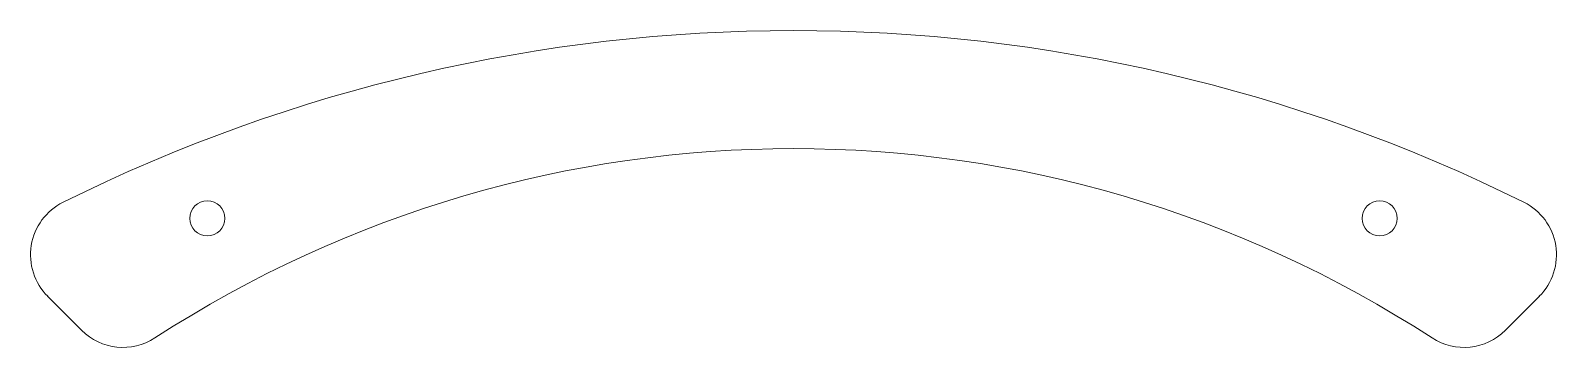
# Model space of a CAD drawing. Header units: millimetres. Extents: x -65 to 65, y 113 to 140.
import ezdxf

# ---------------------------------------------------------------- set-up
doc = ezdxf.new("R2010")
doc.units = ezdxf.units.MM

msp = doc.modelspace()

# ---------------------------------------------------------------- linework, layer by layer
at = {"color": 7, "linetype": 'Continuous', "lineweight": 15}
for p, q in [((-63.62, 117.36), (-60.72, 114.46)), ((60.72, 114.46), (63.62, 117.36))]:
    msp.add_line(p, q, dxfattribs=at)
for centre in [(-50, 124), (50, 124)]:
    msp.add_circle(centre, 1.5, dxfattribs=at)
for centre, radius, start, end in [((0, 0), 140, 63.5734, 116.4266), ((0, 29.94), 100, 56.9993, 123.0007), ((-60.08, 120.89), 5, 116.4266, 225), ((60.08, 120.89), 5, 315, 63.5734), ((-57.19, 118), 5, 225, 303.0007), ((57.19, 118), 5, 236.9993, 315)]:
    msp.add_arc(centre, radius, start, end, dxfattribs=at)

doc.saveas('drawing.dxf')
